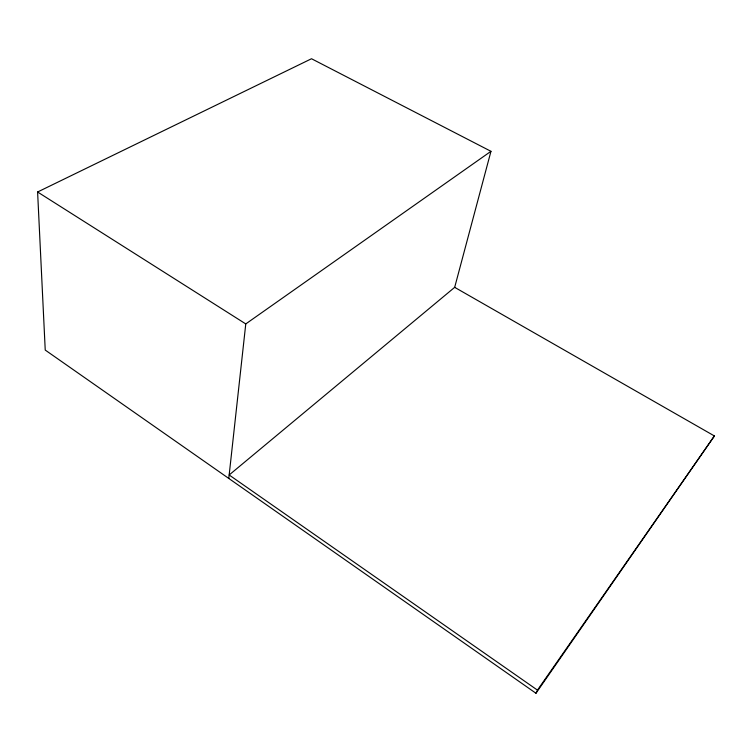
<?xml version="1.0" encoding="UTF-8"?>
<svg xmlns="http://www.w3.org/2000/svg" width="752" height="752" viewBox="0 0 752 752"><rect width="100%" height="100%" fill="white"/><g stroke="black" fill="none" stroke-linecap="round" stroke-linejoin="round"><path stroke-width="1.13" d="M228.787 478.432L245.772 323.924L490.962 151.312L311.516 58.741L37.6 191.995L45.233 350.075L535.969 693.259L714.4 435.953L454.678 287.339L229.172 474.982L537.464 690.129L535.969 693.259M454.678 287.339L490.962 151.312M537.464 690.129L714.4 435.953M37.6 191.995L245.772 323.924"/></g></svg>
